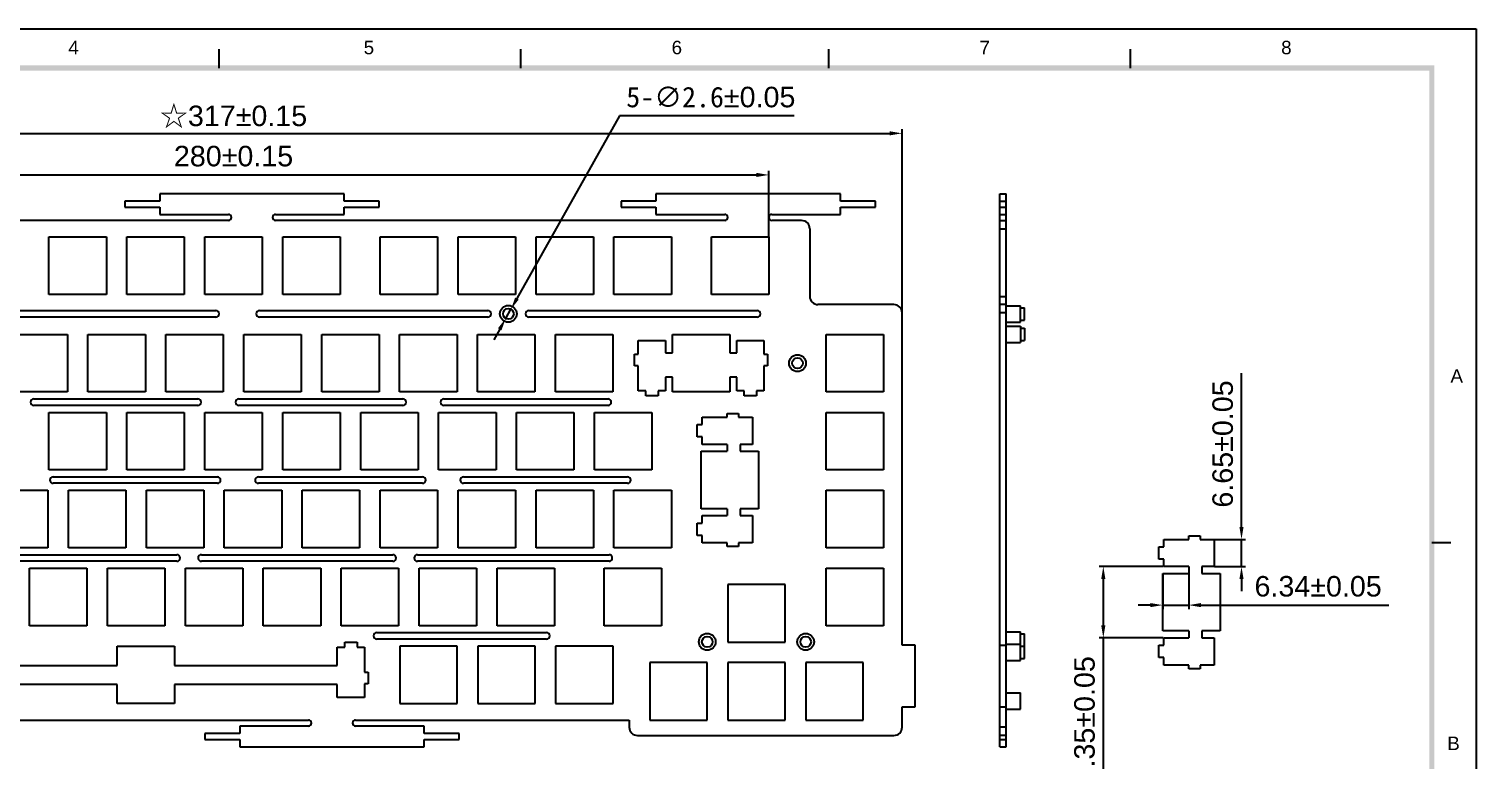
# Model space of a CAD drawing. Header units: millimetres. Extents: x 14487 to 15783, y 6295 to 6727.
# Drawn here: x 15429.7 to 15782.6, y 6549.2 to 6727.4 of the extents above; entities that cross this region are included whole.
import ezdxf

# ---------------------------------------------------------------- set-up
doc = ezdxf.new("R2010")
doc.units = ezdxf.units.MM
doc.styles.add('Ari', font='arial.ttf')
doc.dimstyles.new('ISO-25', dxfattribs={"dimtxt": 5, "dimasz": 3, "dimexe": 1, "dimexo": 0.1, "dimgap": 2, "dimtad": 1, "dimdsep": 46, "dimtxsty": 'Ari', "dimcen": 1, "dimclrd": 7, "dimclre": 7, "dimclrt": 7, "dimadec": 0, "dimazin": 0, "dimtfac": 1, "dimtmove": 0, "dimatfit": 3, "dimfxl": 1, "dimarcsym": 0})
doc.dimstyles.new('ISO-25$3', dxfattribs={"dimtxt": 5, "dimasz": 3, "dimexe": 1, "dimexo": 0.1, "dimgap": 2, "dimtad": 1, "dimtih": 1, "dimtoh": 1, "dimdsep": 46, "dimtxsty": 'Ari', "dimcen": 1, "dimclrd": 7, "dimclre": 7, "dimclrt": 7, "dimadec": 0, "dimazin": 0, "dimtfac": 1, "dimtmove": 0, "dimatfit": 3, "dimfxl": 1, "dimarcsym": 0})

# ---------------------------------------------------------------- blocks, each defined once
blk = doc.blocks.new('*D28')
at = {"color": 7, "lineweight": -2}
for p, q in [((15325.61, 6678.83), (15325.61, 6702.98)), ((15328.61, 6701.98), (15639.61, 6701.98)), ((15642.61, 6658.33), (15642.61, 6702.98))]:
    blk.add_line(p, q, dxfattribs=at)
at = {"color": 7}
for points in [[(15328.61, 6702.48), (15328.61, 6701.48), (15325.61, 6701.98)], [(15639.61, 6702.48), (15639.61, 6701.48), (15642.61, 6701.98)]]:
    blk.add_solid(points, dxfattribs=at)
at = {"layer": 'Defpoints', "color": 0}
for p in [(15642.61, 6701.98), (15325.61, 6678.73), (15642.61, 6658.23)]:
    blk.add_point(p, dxfattribs=at)
at = {"color": 7, "insert": (15479.61, 6706.02), "char_height": 5, "attachment_point": 5, "style": 'Ari'}
blk.add_mtext('\\A1;☆317±0.15', dxfattribs=at)
blk = doc.blocks.new('*D29')
at = {"color": 7, "lineweight": -2}
for p, q in [((15330.11, 6676.83), (15330.11, 6692.85)), ((15333.11, 6691.85), (15607.11, 6691.85)), ((15610.11, 6676.83), (15610.11, 6692.85))]:
    blk.add_line(p, q, dxfattribs=at)
at = {"color": 7}
for points in [[(15333.11, 6692.35), (15333.11, 6691.35), (15330.11, 6691.85)], [(15607.11, 6692.35), (15607.11, 6691.35), (15610.11, 6691.85)]]:
    blk.add_solid(points, dxfattribs=at)
at = {"layer": 'Defpoints', "color": 0}
for p in [(15610.11, 6691.85), (15330.11, 6676.73), (15610.11, 6676.73)]:
    blk.add_point(p, dxfattribs=at)
at = {"color": 7, "insert": (15479.61, 6696.4), "char_height": 5, "attachment_point": 5, "style": 'Ari'}
blk.add_mtext('\\A1;280±0.15', dxfattribs=at)
blk = doc.blocks.new('*D32')
at = {"color": 7, "lineweight": -2}
for p, q in [((14893.77, 6706.23), (14868.78, 6661.73)), ((14937.95, 6706.23), (14893.77, 6706.23)), ((14866.04, 6656.84), (14867.31, 6659.11)), ((14864.57, 6654.23), (14863.1, 6651.61)), ((15712.67, 6440.78), (15712.67, 6423.92)), ((15719.32, 6440.78), (15719.32, 6423.92)), ((15709.67, 6424.92), (15652.07, 6424.92)), ((15719.32, 6424.92), (15712.67, 6424.92)), ((15722.32, 6424.92), (15725.32, 6424.92))]:
    blk.add_line(p, q, dxfattribs=at)
at = {"color": 7}
for points in [[(14868.34, 6661.97), (14869.21, 6661.48), (14867.31, 6659.11)], [(14864.13, 6654.47), (14865, 6653.98), (14866.04, 6656.84)], [(15709.67, 6425.42), (15709.67, 6424.42), (15712.67, 6424.92)], [(15722.32, 6425.42), (15722.32, 6424.42), (15719.32, 6424.92)]]:
    blk.add_solid(points, dxfattribs=at)
at = {"layer": 'Defpoints', "color": 0}
for p in [(14867.31, 6659.11), (14866.04, 6656.84), (15712.67, 6440.88), (15719.32, 6440.88), (15712.67, 6424.92)]:
    blk.add_point(p, dxfattribs=at)
at = {"color": 7, "char_height": 5, "attachment_point": 5, "style": 'Ari'}
for s, insert in [('{\\fSimSun|b0|i0|c134|p2;\\C1;5-\\Ftxt|c0;∅2.6\\fArial|b0|i0|c134|p34;%%P\\fArial|b0|i0|c0|p34;0.05}', (14917.68, 6710.79)), ('{\\fSimSun|b0|i0|c134|p2;☆}12-6.65{\\fArial|b0|i0|c134|p34;%%P}0.05', (15677.87, 6429.97))]:
    blk.add_mtext(s, dxfattribs=dict(at, insert=insert))
blk = doc.blocks.new('*D34')
at = {"color": 7, "lineweight": -2}
for p, q in [((15573.71, 6706.23), (15548.72, 6661.73)), ((15616.26, 6706.23), (15573.71, 6706.23)), ((15545.97, 6656.84), (15547.25, 6659.11)), ((15544.5, 6654.23), (15543.04, 6651.61)), ((15671.87, 6443.87), (15671.87, 6497.58)), ((15688.57, 6440.87), (15670.87, 6440.87)), ((15697.1, 6439.37), (15670.87, 6439.37)), ((15671.87, 6439.37), (15671.87, 6440.87)), ((15671.87, 6436.37), (15671.87, 6433.37))]:
    blk.add_line(p, q, dxfattribs=at)
at = {"color": 7}
for points in [[(15548.28, 6661.97), (15549.15, 6661.48), (15547.25, 6659.11)], [(15544.07, 6654.47), (15544.94, 6653.98), (15545.97, 6656.84)], [(15671.37, 6443.87), (15672.37, 6443.87), (15671.87, 6440.87)], [(15671.37, 6436.37), (15672.37, 6436.37), (15671.87, 6439.37)]]:
    blk.add_solid(points, dxfattribs=at)
at = {"layer": 'Defpoints', "color": 0}
for p in [(15547.25, 6659.11), (15545.97, 6656.84), (15671.87, 6439.37), (15688.67, 6440.87), (15697.2, 6439.37)]:
    blk.add_point(p, dxfattribs=at)
at = {"color": 7, "insert": (15595.98, 6710.79), "char_height": 5, "attachment_point": 5, "style": 'Ari'}
blk.add_mtext('{\\fSimSun|b0|i0|c134|p2;\\C1;5-\\Ftxt|c0;∅2.6\\fArial|b0|i0|c134|p34;%%P\\fArial|b0|i0|c0|p34;0.05}', dxfattribs=at)
at = {"color": 7, "insert": (15666.83, 6473.72), "char_height": 5, "attachment_point": 5, "rotation": 90, "style": 'Ari'}
blk.add_mtext('{\\fSimSun|b0|i0|c134|p2;☆}12-1.5{\\fArial|b0|i0|c134|p34;%%P}0.05', dxfattribs=at)
blk = doc.blocks.new('*D37')
at = {"color": 7, "lineweight": -2}
for p, q in [((15706.16, 6594.6), (15706.16, 6585.99)), ((15712.5, 6594.6), (15712.5, 6585.99)), ((15703.16, 6586.99), (15700.16, 6586.99)), ((15706.16, 6586.99), (15712.5, 6586.99)), ((15715.5, 6586.99), (15761.29, 6586.99))]:
    blk.add_line(p, q, dxfattribs=at)
at = {"color": 7}
for points in [[(15703.16, 6587.49), (15703.16, 6586.49), (15706.16, 6586.99)], [(15715.5, 6587.49), (15715.5, 6586.49), (15712.5, 6586.99)]]:
    blk.add_solid(points, dxfattribs=at)
at = {"layer": 'Defpoints', "color": 0}
for p in [(15706.16, 6594.7), (15712.5, 6594.7), (15712.5, 6586.99)]:
    blk.add_point(p, dxfattribs=at)
at = {"color": 7, "insert": (15744.05, 6591.55), "char_height": 5, "attachment_point": 5, "style": 'Ari'}
blk.add_mtext('6.34{\\fArial|b0|i0|c134|p34;%%P}0.05', dxfattribs=at)
blk = doc.blocks.new('*D38')
at = {"color": 7, "lineweight": -2}
for p, q in [((15706.3, 6596.37), (15690.67, 6596.37)), ((15691.67, 6593.37), (15691.67, 6582.02)), ((15706.3, 6579.02), (15690.67, 6579.02)), ((15691.67, 6579.02), (15691.67, 6538.15))]:
    blk.add_line(p, q, dxfattribs=at)
at = {"color": 7}
for points in [[(15691.17, 6593.37), (15692.17, 6593.37), (15691.67, 6596.37)], [(15691.17, 6582.02), (15692.17, 6582.02), (15691.67, 6579.02)]]:
    blk.add_solid(points, dxfattribs=at)
at = {"layer": 'Defpoints', "color": 0}
for p in [(15706.4, 6596.37), (15691.67, 6579.02), (15706.4, 6579.02)]:
    blk.add_point(p, dxfattribs=at)
at = {"color": 7, "insert": (15687.11, 6557.09), "char_height": 5, "attachment_point": 5, "rotation": 90, "style": 'Ari'}
blk.add_mtext('17.35{\\fArial|b0|i0|c134|p34;%%P}0.05', dxfattribs=at)
blk = doc.blocks.new('*D39')
at = {"color": 7, "lineweight": -2}
for p, q in [((15725.36, 6606.02), (15725.36, 6643.5)), ((15718.8, 6603.02), (15726.36, 6603.02)), ((15725.36, 6596.37), (15725.36, 6603.02)), ((15718.8, 6596.37), (15726.36, 6596.37)), ((15725.36, 6593.37), (15725.36, 6590.37))]:
    blk.add_line(p, q, dxfattribs=at)
at = {"color": 7}
for points in [[(15724.86, 6606.02), (15725.86, 6606.02), (15725.36, 6603.02)], [(15724.86, 6593.37), (15725.86, 6593.37), (15725.36, 6596.37)]]:
    blk.add_solid(points, dxfattribs=at)
at = {"layer": 'Defpoints', "color": 0}
for p in [(15718.7, 6603.02), (15725.36, 6603.02), (15718.7, 6596.37)]:
    blk.add_point(p, dxfattribs=at)
at = {"color": 7, "insert": (15720.8, 6626.26), "char_height": 5, "attachment_point": 5, "rotation": 90, "style": 'Ari'}
blk.add_mtext('6.65{\\fArial|b0|i0|c134|p34;%%P}0.05', dxfattribs=at)

msp = doc.modelspace()

# ---------------------------------------------------------------- linework, layer by layer
at = {"linetype": 'Continuous'}
for p, q in [((15167.394, 6727.424), (15782.553, 6727.424)), ((15782.553, 6727.424), (15782.553, 6294.923)), ((15476.1, 6717.904), (15476.1, 6722.5)), ((15549.644, 6717.904), (15549.644, 6722.5)), ((15624.72, 6717.904), (15624.72, 6722.5)), ((15698.264, 6717.904), (15698.264, 6722.5)), ((15771.807, 6602.217), (15776.404, 6602.217))]:
    msp.add_line(p, q, dxfattribs=at)
at = {"color": 7, "linetype": 'Continuous'}
for p, q in [((15461.61, 6687.226), (15461.61, 6685.476)), ((15506.61, 6687.226), (15461.61, 6687.226)), ((15506.61, 6685.476), (15506.61, 6687.226)), ((15627.61, 6687.226), (15582.61, 6687.226)), ((15582.61, 6687.226), (15582.61, 6685.476)), ((15627.61, 6685.476), (15627.61, 6687.226)), ((15666.479, 6552.476), (15666.479, 6687.226)), ((15666.479, 6687.226), (15667.979, 6687.226)), ((15667.979, 6552.476), (15667.979, 6687.226)), ((15453.11, 6685.476), (15453.11, 6683.976)), ((15461.61, 6685.476), (15453.11, 6685.476)), ((15453.11, 6683.976), (15461.61, 6683.976)), ((15461.61, 6683.976), (15461.61, 6682.226)), ((15515.11, 6685.476), (15506.61, 6685.476)), ((15506.61, 6682.226), (15506.61, 6683.976)), ((15506.61, 6683.976), (15515.11, 6683.976)), ((15515.11, 6683.976), (15515.11, 6685.476)), ((15582.61, 6685.476), (15574.11, 6685.476)), ((15574.11, 6685.476), (15574.11, 6683.976)), ((15574.11, 6683.976), (15582.61, 6683.976)), ((15582.61, 6683.976), (15582.61, 6682.226)), ((15636.11, 6685.476), (15627.61, 6685.476)), ((15627.61, 6683.976), (15636.11, 6683.976)), ((15627.61, 6682.226), (15627.61, 6683.976)), ((15636.11, 6683.976), (15636.11, 6685.476)), ((15666.479, 6685.476), (15667.979, 6685.476)), ((15666.479, 6683.976), (15667.979, 6683.976)), ((15478.36, 6680.726), (15368.86, 6680.726)), ((15461.61, 6682.226), (15478.36, 6682.226)), ((15489.86, 6682.226), (15506.61, 6682.226)), ((15599.36, 6680.726), (15489.86, 6680.726)), ((15582.61, 6682.226), (15599.36, 6682.226)), ((15610.86, 6682.226), (15627.61, 6682.226)), ((15618.11, 6680.726), (15610.86, 6680.726)), ((15666.479, 6682.226), (15667.979, 6682.226)), ((15666.479, 6680.726), (15667.979, 6680.726)), ((15434.61, 6662.726), (15434.61, 6676.726)), ((15434.61, 6676.726), (15448.61, 6676.726)), ((15448.61, 6676.726), (15448.61, 6662.726)), ((15453.61, 6662.726), (15453.61, 6676.726)), ((15453.61, 6676.726), (15467.61, 6676.726)), ((15467.61, 6676.726), (15467.61, 6662.726)), ((15472.61, 6662.726), (15472.61, 6676.726)), ((15472.61, 6676.726), (15486.61, 6676.726)), ((15486.61, 6676.726), (15486.61, 6662.726)), ((15491.61, 6662.726), (15491.61, 6676.726)), ((15491.61, 6676.726), (15505.61, 6676.726)), ((15505.61, 6676.726), (15505.61, 6662.726)), ((15515.36, 6662.726), (15515.36, 6676.726)), ((15515.36, 6676.726), (15529.36, 6676.726)), ((15529.36, 6676.726), (15529.36, 6662.726)), ((15534.36, 6662.726), (15534.36, 6676.726)), ((15534.36, 6676.726), (15548.36, 6676.726)), ((15548.36, 6676.726), (15548.36, 6662.726)), ((15553.36, 6676.726), (15567.36, 6676.726)), ((15553.36, 6662.726), (15553.36, 6676.726)), ((15567.36, 6676.726), (15567.36, 6662.726)), ((15572.36, 6676.726), (15586.36, 6676.726)), ((15572.36, 6662.726), (15572.36, 6676.726)), ((15586.36, 6676.726), (15586.36, 6662.726)), ((15596.11, 6676.726), (15610.11, 6676.726)), ((15596.11, 6662.726), (15596.11, 6676.726)), ((15610.11, 6676.726), (15610.11, 6662.726)), ((15620.11, 6678.726), (15620.11, 6662.226)), ((15666.479, 6678.726), (15667.979, 6678.726)), ((15448.61, 6662.726), (15434.61, 6662.726)), ((15467.61, 6662.726), (15453.61, 6662.726)), ((15486.61, 6662.726), (15472.61, 6662.726)), ((15505.61, 6662.726), (15491.61, 6662.726)), ((15529.36, 6662.726), (15515.36, 6662.726)), ((15548.36, 6662.726), (15534.36, 6662.726)), ((15567.36, 6662.726), (15553.36, 6662.726)), ((15586.36, 6662.726), (15572.36, 6662.726)), ((15610.11, 6662.726), (15596.11, 6662.726)), ((15666.479, 6662.226), (15667.979, 6662.226)), ((15419.61, 6658.776), (15475.31, 6658.776)), ((15485.91, 6658.776), (15541.61, 6658.776)), ((15551.61, 6658.776), (15607.31, 6658.776)), ((15640.61, 6660.226), (15622.11, 6660.226)), ((15642.61, 6577.226), (15642.61, 6658.226)), ((15667.979, 6660.226), (15666.479, 6660.226)), ((15667.979, 6658.226), (15666.479, 6658.226)), ((15667.979, 6659.976), (15671.479, 6659.976)), ((15671.479, 6655.977), (15671.479, 6659.975)), ((15671.479, 6659.476), (15672.479, 6659.476)), ((15672.479, 6656.476), (15672.479, 6659.476)), ((15475.31, 6657.176), (15419.61, 6657.176)), ((15541.61, 6657.176), (15485.91, 6657.176)), ((15607.31, 6657.176), (15551.61, 6657.176)), ((15667.979, 6655.976), (15671.479, 6655.976)), ((15667.979, 6654.976), (15671.479, 6654.976)), ((15671.479, 6656.476), (15672.479, 6656.476)), ((15671.479, 6654.976), (15671.479, 6650.976)), ((15671.479, 6654.476), (15672.479, 6654.476)), ((15672.479, 6654.476), (15672.479, 6651.476)), ((15425.11, 6652.976), (15439.11, 6652.976)), ((15439.11, 6652.976), (15439.11, 6638.976)), ((15444.11, 6638.976), (15444.11, 6652.976)), ((15444.11, 6652.976), (15458.11, 6652.976)), ((15458.11, 6652.976), (15458.11, 6638.976)), ((15463.11, 6638.976), (15463.11, 6652.976)), ((15463.11, 6652.976), (15477.11, 6652.976)), ((15477.11, 6652.976), (15477.11, 6638.976)), ((15482.11, 6638.976), (15482.11, 6652.976)), ((15482.11, 6652.976), (15496.11, 6652.976)), ((15496.11, 6652.976), (15496.11, 6638.976)), ((15501.11, 6638.976), (15501.11, 6652.976)), ((15501.11, 6652.976), (15515.11, 6652.976)), ((15515.11, 6652.976), (15515.11, 6638.976)), ((15520.11, 6638.976), (15520.11, 6652.976)), ((15520.11, 6652.976), (15534.11, 6652.976)), ((15534.11, 6652.976), (15534.11, 6638.976)), ((15539.11, 6652.976), (15553.11, 6652.976)), ((15539.11, 6638.976), (15539.11, 6652.976)), ((15553.11, 6652.976), (15553.11, 6638.976)), ((15558.11, 6652.976), (15572.11, 6652.976)), ((15558.11, 6638.976), (15558.11, 6652.976)), ((15572.11, 6652.976), (15572.11, 6638.976)), ((15578.285, 6651.516), (15584.935, 6651.516)), ((15578.285, 6648.116), (15578.285, 6651.516)), ((15584.935, 6651.516), (15584.935, 6648.516)), ((15586.61, 6652.976), (15600.61, 6652.976)), ((15586.61, 6648.516), (15586.61, 6652.976)), ((15600.61, 6652.976), (15600.61, 6648.516)), ((15602.285, 6651.516), (15608.935, 6651.516)), ((15602.285, 6648.516), (15602.285, 6651.516)), ((15608.935, 6651.516), (15608.935, 6648.116)), ((15624.11, 6652.976), (15638.11, 6652.976)), ((15624.11, 6638.976), (15624.11, 6652.976)), ((15638.11, 6652.976), (15638.11, 6638.976)), ((15667.979, 6650.976), (15671.479, 6650.976)), ((15671.479, 6651.476), (15672.479, 6651.476)), ((15577.41, 6648.116), (15578.285, 6648.116)), ((15577.41, 6645.316), (15577.41, 6648.116)), ((15584.935, 6648.516), (15586.61, 6648.516)), ((15600.61, 6648.516), (15602.285, 6648.516)), ((15608.935, 6648.116), (15609.81, 6648.116)), ((15609.81, 6648.116), (15609.81, 6645.316)), ((15578.285, 6645.316), (15577.41, 6645.316)), ((15578.285, 6639.216), (15578.285, 6645.316)), ((15609.81, 6645.316), (15608.935, 6645.316)), ((15608.935, 6645.316), (15608.935, 6639.216)), ((15586.61, 6642.516), (15584.935, 6642.516)), ((15584.935, 6642.516), (15584.935, 6639.216)), ((15586.61, 6638.976), (15586.61, 6642.516)), ((15602.285, 6642.516), (15600.61, 6642.516)), ((15600.61, 6642.516), (15600.61, 6638.976)), ((15602.285, 6639.216), (15602.285, 6642.516)), ((15439.11, 6638.976), (15425.11, 6638.976)), ((15430.91, 6637.276), (15470.91, 6637.276)), ((15458.11, 6638.976), (15444.11, 6638.976)), ((15477.11, 6638.976), (15463.11, 6638.976)), ((15480.91, 6637.276), (15520.91, 6637.276)), ((15496.11, 6638.976), (15482.11, 6638.976)), ((15515.11, 6638.976), (15501.11, 6638.976)), ((15534.11, 6638.976), (15520.11, 6638.976)), ((15530.91, 6637.276), (15570.91, 6637.276)), ((15553.11, 6638.976), (15539.11, 6638.976)), ((15572.11, 6638.976), (15558.11, 6638.976)), ((15580.11, 6639.216), (15578.285, 6639.216)), ((15580.11, 6638.016), (15580.11, 6639.216)), ((15583.11, 6638.016), (15580.11, 6638.016)), ((15584.935, 6639.216), (15583.11, 6639.216)), ((15583.11, 6639.216), (15583.11, 6638.016)), ((15600.61, 6638.976), (15586.61, 6638.976)), ((15604.11, 6639.216), (15602.285, 6639.216)), ((15604.11, 6638.016), (15604.11, 6639.216)), ((15607.11, 6638.016), (15604.11, 6638.016)), ((15608.935, 6639.216), (15607.11, 6639.216)), ((15607.11, 6639.216), (15607.11, 6638.016)), ((15638.11, 6638.976), (15624.11, 6638.976)), ((15470.91, 6635.676), (15430.91, 6635.676)), ((15434.61, 6619.976), (15434.61, 6633.976)), ((15434.61, 6633.976), (15448.61, 6633.976)), ((15448.61, 6633.976), (15448.61, 6619.976)), ((15453.61, 6619.976), (15453.61, 6633.976)), ((15453.61, 6633.976), (15467.61, 6633.976)), ((15467.61, 6633.976), (15467.61, 6619.976)), ((15472.61, 6619.976), (15472.61, 6633.976)), ((15472.61, 6633.976), (15486.61, 6633.976)), ((15520.91, 6635.676), (15480.91, 6635.676)), ((15486.61, 6633.976), (15486.61, 6619.976)), ((15491.61, 6619.976), (15491.61, 6633.976)), ((15491.61, 6633.976), (15505.61, 6633.976)), ((15505.61, 6633.976), (15505.61, 6619.976)), ((15510.61, 6633.976), (15524.61, 6633.976)), ((15510.61, 6619.976), (15510.61, 6633.976)), ((15524.61, 6633.976), (15524.61, 6619.976)), ((15529.61, 6633.976), (15543.61, 6633.976)), ((15529.61, 6619.976), (15529.61, 6633.976)), ((15570.91, 6635.676), (15530.91, 6635.676)), ((15543.61, 6633.976), (15543.61, 6619.976)), ((15548.61, 6633.976), (15562.61, 6633.976)), ((15548.61, 6619.976), (15548.61, 6633.976)), ((15562.61, 6633.976), (15562.61, 6619.976)), ((15567.61, 6633.976), (15581.61, 6633.976)), ((15567.61, 6619.976), (15567.61, 6633.976)), ((15581.61, 6633.976), (15581.61, 6619.976)), ((15624.11, 6633.976), (15638.11, 6633.976)), ((15624.11, 6619.976), (15624.11, 6633.976)), ((15638.11, 6633.976), (15638.11, 6619.976)), ((15448.61, 6619.976), (15434.61, 6619.976)), ((15467.61, 6619.976), (15453.61, 6619.976)), ((15486.61, 6619.976), (15472.61, 6619.976)), ((15505.61, 6619.976), (15491.61, 6619.976)), ((15524.61, 6619.976), (15510.61, 6619.976)), ((15543.61, 6619.976), (15529.61, 6619.976)), ((15562.61, 6619.976), (15548.61, 6619.976)), ((15581.61, 6619.976), (15567.61, 6619.976)), ((15638.11, 6619.976), (15624.11, 6619.976)), ((15435.66, 6618.276), (15475.66, 6618.276)), ((15475.66, 6616.676), (15435.66, 6616.676)), ((15485.66, 6618.276), (15525.66, 6618.276)), ((15525.66, 6616.676), (15485.66, 6616.676)), ((15535.66, 6618.276), (15575.66, 6618.276)), ((15575.66, 6616.676), (15535.66, 6616.676)), ((15420.36, 6614.976), (15434.36, 6614.976)), ((15434.36, 6614.976), (15434.36, 6600.976)), ((15439.36, 6600.976), (15439.36, 6614.976)), ((15439.36, 6614.976), (15453.36, 6614.976)), ((15453.36, 6614.976), (15453.36, 6600.976)), ((15458.36, 6600.976), (15458.36, 6614.976)), ((15458.36, 6614.976), (15472.36, 6614.976)), ((15472.36, 6614.976), (15472.36, 6600.976)), ((15477.36, 6600.976), (15477.36, 6614.976)), ((15477.36, 6614.976), (15491.36, 6614.976)), ((15491.36, 6614.976), (15491.36, 6600.976)), ((15496.36, 6614.976), (15510.36, 6614.976)), ((15496.36, 6600.976), (15496.36, 6614.976)), ((15510.36, 6614.976), (15510.36, 6600.976)), ((15515.36, 6614.976), (15529.36, 6614.976)), ((15515.36, 6600.976), (15515.36, 6614.976)), ((15529.36, 6614.976), (15529.36, 6600.976)), ((15534.36, 6614.976), (15548.36, 6614.976)), ((15534.36, 6600.976), (15534.36, 6614.976)), ((15548.36, 6614.976), (15548.36, 6600.976)), ((15553.36, 6614.976), (15567.36, 6614.976)), ((15553.36, 6600.976), (15553.36, 6614.976)), ((15567.36, 6614.976), (15567.36, 6600.976)), ((15624.11, 6614.976), (15638.11, 6614.976)), ((15624.11, 6600.976), (15624.11, 6614.976)), ((15638.11, 6614.976), (15638.11, 6600.976)), ((15419.06, 6599.276), (15465.76, 6599.276)), ((15434.36, 6600.976), (15420.36, 6600.976)), ((15453.36, 6600.976), (15439.36, 6600.976)), ((15472.36, 6600.976), (15458.36, 6600.976)), ((15471.76, 6599.276), (15518.46, 6599.276)), ((15491.36, 6600.976), (15477.36, 6600.976)), ((15510.36, 6600.976), (15496.36, 6600.976)), ((15529.36, 6600.976), (15515.36, 6600.976)), ((15524.46, 6599.276), (15571.16, 6599.276)), ((15548.36, 6600.976), (15534.36, 6600.976)), ((15567.36, 6600.976), (15553.36, 6600.976)), ((15638.11, 6600.976), (15624.11, 6600.976)), ((15465.76, 6597.676), (15419.06, 6597.676)), ((15429.86, 6581.976), (15429.86, 6595.976)), ((15429.86, 6595.976), (15443.86, 6595.976)), ((15443.86, 6595.976), (15443.86, 6581.976)), ((15448.86, 6581.976), (15448.86, 6595.976)), ((15448.86, 6595.976), (15462.86, 6595.976)), ((15462.86, 6595.976), (15462.86, 6581.976)), ((15467.86, 6595.976), (15481.86, 6595.976)), ((15467.86, 6581.976), (15467.86, 6595.976)), ((15518.46, 6597.676), (15471.76, 6597.676)), ((15481.86, 6595.976), (15481.86, 6581.976)), ((15486.86, 6595.976), (15500.86, 6595.976)), ((15486.86, 6581.976), (15486.86, 6595.976)), ((15500.86, 6595.976), (15500.86, 6581.976)), ((15505.86, 6595.976), (15519.86, 6595.976)), ((15505.86, 6581.976), (15505.86, 6595.976)), ((15519.86, 6595.976), (15519.86, 6581.976)), ((15571.16, 6597.676), (15524.46, 6597.676)), ((15524.86, 6595.976), (15538.86, 6595.976)), ((15524.86, 6581.976), (15524.86, 6595.976)), ((15538.86, 6595.976), (15538.86, 6581.976)), ((15543.86, 6595.976), (15557.86, 6595.976)), ((15543.86, 6581.976), (15543.86, 6595.976)), ((15557.86, 6595.976), (15557.86, 6581.976)), ((15569.985, 6595.976), (15583.985, 6595.976)), ((15569.985, 6581.976), (15569.985, 6595.976)), ((15583.985, 6595.976), (15583.985, 6581.976)), ((15624.11, 6595.976), (15638.11, 6595.976)), ((15624.11, 6581.976), (15624.11, 6595.976)), ((15638.11, 6595.976), (15638.11, 6581.976)), ((15614.11, 6591.976), (15600.11, 6591.976)), ((15600.11, 6591.976), (15600.11, 6577.976)), ((15614.11, 6577.976), (15614.11, 6591.976)), ((15443.86, 6581.976), (15429.86, 6581.976)), ((15462.86, 6581.976), (15448.86, 6581.976)), ((15481.86, 6581.976), (15467.86, 6581.976)), ((15500.86, 6581.976), (15486.86, 6581.976)), ((15519.86, 6581.976), (15505.86, 6581.976)), ((15514.56, 6580.276), (15555.935, 6580.276)), ((15538.86, 6581.976), (15524.86, 6581.976)), ((15557.86, 6581.976), (15543.86, 6581.976)), ((15583.985, 6581.976), (15569.985, 6581.976)), ((15638.11, 6581.976), (15624.11, 6581.976)), ((15667.979, 6580.476), (15671.479, 6580.476)), ((15671.479, 6573.476), (15671.479, 6580.475)), ((15451.235, 6572.276), (15451.235, 6576.976)), ((15451.235, 6576.976), (15465.235, 6576.976)), ((15465.235, 6576.976), (15465.235, 6572.276)), ((15504.91, 6576.736), (15506.735, 6576.736)), ((15504.91, 6572.276), (15504.91, 6576.736)), ((15506.735, 6577.936), (15509.735, 6577.936)), ((15506.735, 6576.736), (15506.735, 6577.936)), ((15509.735, 6577.936), (15509.735, 6576.736)), ((15509.735, 6576.736), (15511.56, 6576.736)), ((15511.56, 6576.736), (15511.56, 6570.636)), ((15555.935, 6578.676), (15514.56, 6578.676)), ((15534.135, 6576.976), (15520.135, 6576.976)), ((15520.135, 6576.976), (15520.135, 6562.976)), ((15534.135, 6562.976), (15534.135, 6576.976)), ((15553.135, 6576.976), (15539.135, 6576.976)), ((15539.135, 6576.976), (15539.135, 6562.976)), ((15553.135, 6562.976), (15553.135, 6576.976)), ((15572.135, 6576.976), (15558.135, 6576.976)), ((15558.135, 6576.976), (15558.135, 6562.976)), ((15572.135, 6562.976), (15572.135, 6576.976)), ((15600.11, 6577.976), (15614.11, 6577.976)), ((15645.81, 6577.226), (15642.61, 6577.226)), ((15645.81, 6562.226), (15645.81, 6577.226)), ((15666.479, 6577.226), (15667.979, 6577.226)), ((15667.979, 6577.476), (15671.479, 6577.476)), ((15671.479, 6579.976), (15672.479, 6579.976)), ((15671.479, 6576.976), (15672.479, 6576.976)), ((15672.479, 6573.976), (15672.479, 6579.976)), ((15667.979, 6573.476), (15671.479, 6573.476)), ((15671.479, 6573.976), (15672.479, 6573.976)), ((15411.56, 6572.276), (15451.235, 6572.276)), ((15465.235, 6572.276), (15504.91, 6572.276)), ((15511.56, 6570.636), (15512.435, 6570.636)), ((15512.435, 6570.636), (15512.435, 6567.836)), ((15595.11, 6572.976), (15581.11, 6572.976)), ((15581.11, 6572.976), (15581.11, 6558.976)), ((15595.11, 6558.976), (15595.11, 6572.976)), ((15614.11, 6572.976), (15600.11, 6572.976)), ((15600.11, 6572.976), (15600.11, 6558.976)), ((15614.11, 6558.976), (15614.11, 6572.976)), ((15633.11, 6572.976), (15619.11, 6572.976)), ((15619.11, 6572.976), (15619.11, 6558.976)), ((15633.11, 6558.976), (15633.11, 6572.976)), ((15451.235, 6567.676), (15411.56, 6567.676)), ((15451.235, 6562.976), (15451.235, 6567.676)), ((15504.91, 6567.676), (15465.235, 6567.676)), ((15465.235, 6567.676), (15465.235, 6562.976)), ((15504.91, 6564.436), (15504.91, 6567.676)), ((15512.435, 6567.836), (15511.56, 6567.836)), ((15511.56, 6567.836), (15511.56, 6564.436)), ((15465.235, 6562.976), (15451.235, 6562.976)), ((15511.56, 6564.436), (15504.91, 6564.436)), ((15520.135, 6562.976), (15534.135, 6562.976)), ((15539.135, 6562.976), (15553.135, 6562.976)), ((15558.135, 6562.976), (15572.135, 6562.976)), ((15667.979, 6565.63), (15671.479, 6565.63)), ((15671.479, 6561.631), (15671.479, 6565.63)), ((15642.61, 6562.226), (15645.81, 6562.226)), ((15642.61, 6557.226), (15642.61, 6562.226)), ((15666.479, 6562.226), (15667.979, 6562.226)), ((15667.979, 6561.63), (15671.479, 6561.63)), ((15368.86, 6558.976), (15497.86, 6558.976)), ((15481.11, 6555.726), (15472.61, 6555.726)), ((15472.61, 6555.726), (15472.61, 6554.226)), ((15497.86, 6557.476), (15481.11, 6557.476)), ((15481.11, 6557.476), (15481.11, 6555.726)), ((15509.36, 6558.976), (15576.11, 6558.976)), ((15526.11, 6557.476), (15509.36, 6557.476)), ((15526.11, 6555.726), (15526.11, 6557.476)), ((15534.61, 6555.726), (15526.11, 6555.726)), ((15534.61, 6554.226), (15534.61, 6555.726)), ((15576.11, 6558.976), (15576.11, 6557.226)), ((15581.11, 6558.976), (15595.11, 6558.976)), ((15600.11, 6558.976), (15614.11, 6558.976)), ((15619.11, 6558.976), (15633.11, 6558.976)), ((15667.979, 6557.226), (15666.479, 6557.226)), ((15472.61, 6554.226), (15481.11, 6554.226)), ((15481.11, 6554.226), (15481.11, 6552.476)), ((15481.11, 6552.476), (15526.11, 6552.476)), ((15526.11, 6554.226), (15534.61, 6554.226)), ((15526.11, 6552.476), (15526.11, 6554.226)), ((15578.11, 6555.226), (15640.61, 6555.226)), ((15667.979, 6555.226), (15666.479, 6555.226)), ((15666.479, 6554.226), (15667.979, 6554.226)), ((15666.479, 6552.476), (15667.979, 6552.476))]:
    msp.add_line(p, q, dxfattribs=at)
at = {"color": 2, "linetype": 'Continuous'}
for p, q in [((15599.95, 6633.676), (15602.75, 6633.676)), ((15599.95, 6632.801), (15599.95, 6633.676)), ((15602.75, 6633.676), (15602.75, 6632.801)), ((15592.65, 6630.976), (15593.85, 6630.976)), ((15592.65, 6627.976), (15592.65, 6630.976)), ((15593.85, 6632.801), (15599.95, 6632.801)), ((15593.85, 6630.976), (15593.85, 6632.801)), ((15602.75, 6632.801), (15606.15, 6632.801)), ((15606.15, 6632.801), (15606.15, 6626.151)), ((15593.85, 6627.976), (15592.65, 6627.976)), ((15593.85, 6626.151), (15593.85, 6627.976)), ((15606.15, 6626.151), (15603.15, 6626.151)), ((15603.15, 6626.151), (15603.15, 6624.476)), ((15593.61, 6610.476), (15593.61, 6624.476)), ((15603.15, 6624.476), (15607.61, 6624.476)), ((15607.61, 6624.476), (15607.61, 6610.476)), ((15572.36, 6614.976), (15586.36, 6614.976)), ((15572.36, 6600.976), (15572.36, 6614.976)), ((15586.36, 6614.976), (15586.36, 6600.976)), ((15593.85, 6606.976), (15593.85, 6608.801)), ((15607.61, 6610.476), (15603.15, 6610.476)), ((15603.15, 6610.476), (15603.15, 6608.801)), ((15603.15, 6608.801), (15606.15, 6608.801)), ((15606.15, 6608.801), (15606.15, 6602.151)), ((15592.65, 6606.976), (15593.85, 6606.976)), ((15592.65, 6603.976), (15592.65, 6606.976)), ((15593.85, 6603.976), (15592.65, 6603.976)), ((15593.85, 6602.151), (15593.85, 6603.976)), ((15599.95, 6602.151), (15593.85, 6602.151)), ((15599.95, 6601.276), (15599.95, 6602.151)), ((15606.15, 6602.151), (15602.75, 6602.151)), ((15602.75, 6602.151), (15602.75, 6601.276)), ((15706.397, 6603.02), (15712.497, 6603.02)), ((15706.397, 6601.195), (15706.397, 6603.02)), ((15712.497, 6603.895), (15715.297, 6603.895)), ((15712.497, 6603.02), (15712.497, 6603.895)), ((15715.297, 6603.895), (15715.297, 6603.02)), ((15715.297, 6603.02), (15718.697, 6603.02)), ((15718.697, 6603.02), (15718.697, 6596.37)), ((15586.36, 6600.976), (15572.36, 6600.976)), ((15602.75, 6601.276), (15599.95, 6601.276)), ((15705.197, 6601.195), (15706.397, 6601.195)), ((15705.197, 6598.195), (15705.197, 6601.195)), ((15706.397, 6598.195), (15705.197, 6598.195)), ((15706.397, 6596.37), (15706.397, 6598.195)), ((15706.157, 6580.695), (15706.157, 6594.695)), ((15718.697, 6596.37), (15715.697, 6596.37)), ((15715.697, 6596.37), (15715.697, 6594.695)), ((15715.697, 6594.695), (15720.157, 6594.695)), ((15720.157, 6594.695), (15720.157, 6580.695)), ((15720.157, 6580.695), (15715.697, 6580.695)), ((15715.697, 6580.695), (15715.697, 6579.02)), ((15705.197, 6577.195), (15706.397, 6577.195)), ((15705.197, 6574.195), (15705.197, 6577.195)), ((15706.397, 6577.195), (15706.397, 6579.02)), ((15715.697, 6579.02), (15718.697, 6579.02)), ((15718.697, 6579.02), (15718.697, 6572.37)), ((15706.397, 6574.195), (15705.197, 6574.195)), ((15706.397, 6572.37), (15706.397, 6574.195)), ((15712.497, 6572.37), (15706.397, 6572.37)), ((15712.497, 6571.495), (15712.497, 6572.37)), ((15715.297, 6571.495), (15712.497, 6571.495)), ((15718.697, 6572.37), (15715.297, 6572.37)), ((15715.297, 6572.37), (15715.297, 6571.495))]:
    msp.add_line(p, q, dxfattribs=at)
at = {"color": 1, "linetype": 'Continuous'}
for p, q in [((15599.95, 6626.151), (15593.85, 6626.151)), ((15599.95, 6626.151), (15599.95, 6624.476)), ((15593.61, 6624.476), (15599.95, 6624.476)), ((15599.95, 6610.476), (15593.61, 6610.476)), ((15593.85, 6608.801), (15599.95, 6608.801)), ((15599.95, 6610.476), (15599.95, 6608.801)), ((15706.157, 6594.695), (15712.497, 6594.695)), ((15712.497, 6596.37), (15706.397, 6596.37)), ((15712.497, 6596.37), (15712.497, 6594.695)), ((15712.497, 6580.695), (15706.157, 6580.695)), ((15712.497, 6580.695), (15712.497, 6579.02)), ((15706.397, 6579.02), (15712.497, 6579.02))]:
    msp.add_line(p, q, dxfattribs=at)
at = {"color": 7, "linetype": 'Continuous'}
for centre, radius in [((15546.61, 6657.976), 2.05), ((15546.61, 6657.976), 1.3), ((15617.11, 6645.976), 2.05), ((15617.11, 6645.976), 1.3), ((15595.11, 6578.026), 2.05), ((15595.11, 6578.026), 1.3), ((15619.11, 6578.026), 2.05), ((15619.11, 6578.026), 1.3)]:
    msp.add_circle(centre, radius, dxfattribs=at)
for centre, radius, start, end in [((15478.36, 6681.476), 0.75, 270, 90), ((15489.86, 6681.476), 0.75, 90, 270), ((15599.36, 6681.476), 0.75, 270, 90), ((15610.86, 6681.476), 0.75, 90, 270), ((15618.11, 6678.726), 2, 0, 90), ((15622.11, 6662.226), 2, 180, 270), ((15475.31, 6657.976), 0.8, 270, 90), ((15485.91, 6657.976), 0.8, 90, 270), ((15541.61, 6657.976), 0.8, 270, 90), ((15551.61, 6657.976), 0.8, 90, 270), ((15607.31, 6657.976), 0.8, 270, 90), ((15640.61, 6658.226), 2, 0, 90), ((15430.91, 6636.476), 0.8, 90, 270), ((15470.91, 6636.476), 0.8, 270, 90), ((15480.91, 6636.476), 0.8, 90, 270), ((15520.91, 6636.476), 0.8, 270, 90), ((15530.91, 6636.476), 0.8, 90, 270), ((15570.91, 6636.476), 0.8, 270, 90), ((15435.66, 6617.476), 0.8, 90, 270), ((15475.66, 6617.476), 0.8, 270, 90), ((15485.66, 6617.476), 0.8, 90, 270), ((15525.66, 6617.476), 0.8, 270, 90), ((15535.66, 6617.476), 0.8, 90, 270), ((15575.66, 6617.476), 0.8, 270, 90), ((15465.76, 6598.476), 0.8, 270, 90), ((15471.76, 6598.476), 0.8, 90, 270), ((15518.46, 6598.476), 0.8, 270, 90), ((15524.46, 6598.476), 0.8, 90, 270), ((15571.16, 6598.476), 0.8, 270, 90), ((15514.56, 6579.476), 0.8, 90, 270), ((15555.935, 6579.476), 0.8, 270, 90), ((15497.86, 6558.226), 0.75, 270, 90), ((15509.36, 6558.226), 0.75, 90, 270), ((15578.11, 6557.226), 2, 180, 270), ((15640.61, 6557.226), 2, 270, 0)]:
    msp.add_arc(centre, radius, start, end, dxfattribs=at)
msp.add_trace([(15176.302, 6718.516), (15177.527, 6717.291), (15772.42, 6718.516), (15771.194, 6717.291)])
at = {"linetype": 'Continuous'}
msp.add_trace([(15772.42, 6718.516), (15771.194, 6717.291), (15772.42, 6305.056), (15771.194, 6306.282)], dxfattribs=at)

# ---------------------------------------------------------------- texts
at = {"style": 'Ari'}
for s, p in [('4', (15439.329, 6721.258)), ('5', (15511.34, 6721.258)), ('6', (15586.416, 6721.258)), ('7', (15661.492, 6721.258)), ('8', (15735.035, 6721.258)), ('A', (15776.316, 6641.212)), ('B', (15775.539, 6551.656))]:
    msp.add_text(s, height=3.277, dxfattribs=at).set_placement(p)

# ---------------------------------------------------------------- dimensions: what is measured, and where the dimension line sits
at = {"color": 7}
for base, p1, p2, angle, picture, middle in [((15712.671, 6424.921), (15719.321, 6440.878), (15712.671, 6440.878), 180, '*D32', (15677.871, 6424.921)), ((15671.873, 6439.368), (15688.671, 6440.868), (15697.196, 6439.368), 270, '*D34', (15671.873, 6473.725))]:
    dim = msp.add_linear_dim(base=base, p1=p1, p2=p2, angle=angle, text='{\\fSimSun|b0|i0|c134|p2;☆}12-<>{\\fArial|b0|i0|c134|p34;%%P}0.05', dimstyle='ISO-25', dxfattribs=at)
    dim.commit()
    dim.dimension.update_dxf_attribs({"geometry": picture, "text_midpoint": middle, "dimtype": 160})
at = {"color": 1}
dim = msp.add_diameter_dim_2p(p1=(14866.036, 6656.842), p2=(14867.309, 6659.109), text='{\\fSimSun|b0|i0|c134|p2;\\C1;5-\\Ftxt|c0;<>\\fArial|b0|i0|c134|p34;%%P\\fArial|b0|i0|c0|p34;0.05}', dimstyle='ISO-25$3', dxfattribs=at)
dim.commit()
dim.dimension.update_dxf_attribs({"geometry": '*D32', "text_midpoint": (14917.678, 6706.234), "dimtype": 163})
dim = msp.add_diameter_dim_2p(p1=(15545.973, 6656.842), p2=(15547.246, 6659.109), text='{\\fSimSun|b0|i0|c134|p2;\\C1;5-\\Ftxt|c0;<>\\fArial|b0|i0|c134|p34;%%P\\fArial|b0|i0|c0|p34;0.05}', dimstyle='ISO-25$3')
dim.commit()
dim.dimension.update_dxf_attribs({"geometry": '*D34', "text_midpoint": (15595.982, 6706.234), "dimtype": 163})
at = {"color": 7}
dim = msp.add_linear_dim(base=(15642.61, 6701.976), p1=(15325.61, 6678.726), p2=(15642.61, 6658.226), text='☆<>', dimstyle='ISO-25', override={"dimgap": 1, "dimtol": 1, "dimlim": 0, "dimtp": 0.15, "dimtm": 0.15, "dimtfac": 1, "dimtdec": 3, "dimtolj": 1}, dxfattribs=at)
dim.commit()
dim.dimension.update_dxf_attribs({"geometry": '*D28', "text_midpoint": (15479.61, 6701.976), "dimtype": 160})
dim = msp.add_linear_dim(base=(15610.11, 6691.85), p1=(15330.11, 6676.726), p2=(15610.11, 6676.726), dimstyle='ISO-25', override={"dimtol": 1, "dimtp": 0.15, "dimtm": 0.15, "dimtolj": 1}, dxfattribs=at)
dim.commit()
dim.dimension.update_dxf_attribs({"geometry": '*D29', "text_midpoint": (15479.61, 6691.85), "dimtype": 160})
for base, p1, p2, picture, middle in [((15725.357, 6603.02), (15718.697, 6596.37), (15718.697, 6603.02), '*D39', (15720.804, 6626.261)), ((15691.669, 6579.02), (15706.397, 6596.37), (15706.397, 6579.02), '*D38', (15687.114, 6557.087))]:
    dim = msp.add_linear_dim(base=base, p1=p1, p2=p2, angle=90, text='<>{\\fArial|b0|i0|c134|p34;%%P}0.05', dimstyle='ISO-25', dxfattribs=at)
    dim.commit()
    dim.dimension.update_dxf_attribs({"geometry": picture, "text_midpoint": middle})
dim = msp.add_linear_dim(base=(15712.497, 6586.993), p1=(15706.157, 6594.695), p2=(15712.497, 6594.695), text='<>{\\fArial|b0|i0|c134|p34;%%P}0.05', dimstyle='ISO-25', dxfattribs=at)
dim.commit()
dim.dimension.update_dxf_attribs({"geometry": '*D37', "text_midpoint": (15744.052, 6586.993), "dimtype": 160})

doc.saveas('drawing.dxf')
